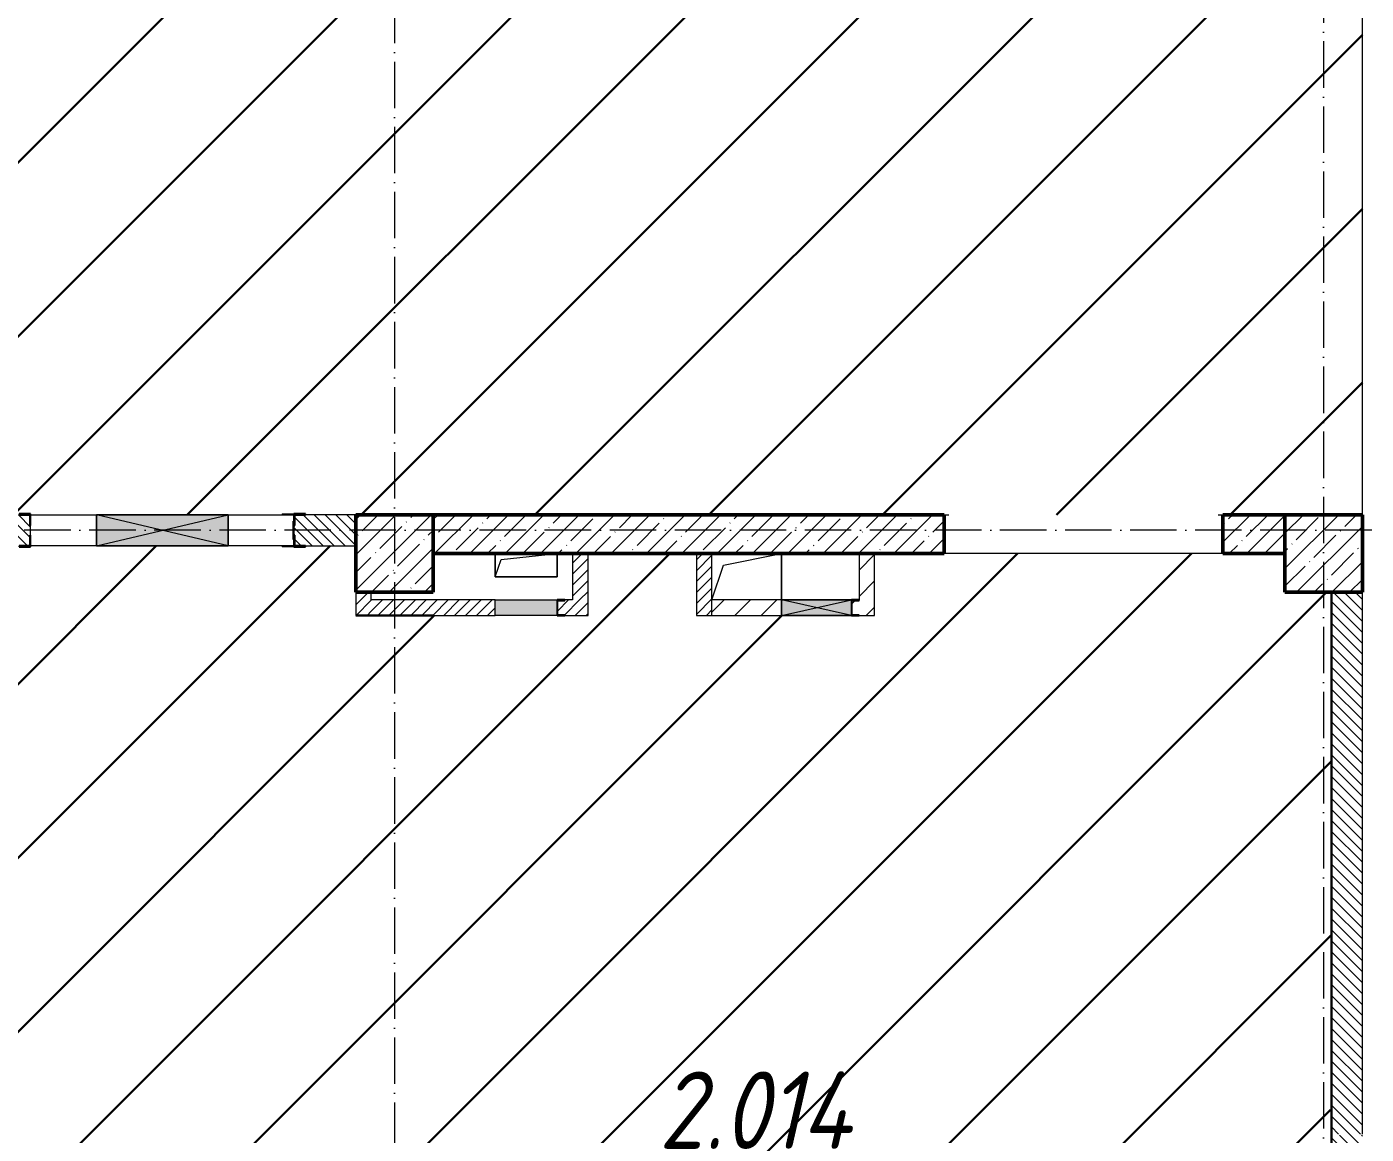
# Model space of a CAD drawing. Header units: millimetres. Extents: x -17017 to 628417, y -109036 to 199237.
# Drawn here: x 79835 to 88485, y 122895 to 130046 of the extents above; entities that cross this region are included whole.
import ezdxf

# ---------------------------------------------------------------- set-up
doc = ezdxf.new("R2010")
doc.units = ezdxf.units.MM
doc.linetypes.add('50_200_ШТРИХ_1Т_ш5_п1_п1_', pattern=[700, 500, -100, 0, -100])
for name, color, linetype, lineweight in [('2.4) ПГП вычит ЖБбалки 0.4 м -', 24, 'Continuous', 30), ('3.1) ЖБ окна 1.2 м', 102, 'Continuous', 30), ('A-DETL-GENF-OTLN', 7, 'Continuous', 9), ('A-FLOR-____-OTLN', 7, 'Continuous', 9), ('A-GENM-____-MCUT', 7, 'Continuous', 25), ('A-GENM-____-OTLN', 7, 'Continuous', 9), ('A-GENM-____-OTLN-1', 7, 'Continuous', 25), ('A-GLAZ-____-OTLN', 7, 'Continuous', 9), ('A-WALL-____-MCUT', 7, 'Continuous', 13), ('A-WALL-____-MCUT-2', 7, 'Continuous', 50), ('A-WALL-____-OTLN', 7, 'Continuous', 9), ('A-WALL-____-PATT-1', 7, 'Continuous', 9), ('A-WALL-FNSH-MCUT-1', 7, 'Continuous', 9), ('I-WALL-____-OTLN', 7, 'Continuous', 9), ('S-COLS-____-MCUT', 7, 'Continuous', 50), ('S-COLS-____-OTLN', 7, 'Continuous', 9), ('S-GRID-____-OTLN-1', 7, '50_200_ШТРИХ_1Т_ш5_п1_п1_', 9), ('Марки помещений', 7, 'Continuous', 9), ('стяжа', 7, 'Continuous', 30)]:
    doc.layers.add(name, color=color, linetype=linetype, lineweight=lineweight)
doc.styles.add('ISOCPEUR_I_2', font='isocpeui.ttf', dxfattribs={"width": 0.85, "height": 2.3})
pattern_1 = [(135, (43259.71, 63713.66), (-35.35534, -35.35534), [])]
pattern_2 = [(45, (43259.71, 63713.66), (-35.35534, 35.35534), [])]
pattern_3 = [(45, (43259.71, 63713.66), (-84.85281, 84.85281), [])]

# ---------------------------------------------------------------- blocks, each defined once
blk = doc.blocks.new('BSC_Колонна _Прямоугольная - 500х500-V16-АР1_План отверстий 2 этажа в осях 1-64_Ю-ЯЯ')
at = {"layer": 'S-COLS-____-OTLN'}
h = blk.add_hatch(dxfattribs=at)
h.set_pattern_fill('FP_25', color=256, style=0, pattern_type=2)
h.set_pattern_definition([(45, (-44950, -62931.04), (-114.04925, 114.04925), []), (45, (-44835.95, -62931.04), (-114.04925, 114.04925), [201.613, -40.323, 3.353, -36.97])])
h.paths.add_polyline_path([(-250, -250), (250, -250), (250, 250), (-250, 250)], flags=0)
at = {"layer": 'S-COLS-____-MCUT'}
for p, q in [((250, 250), (-250, 250)), ((-250, 250), (-250, -250)), ((250, -250), (250, 250)), ((-250, -250), (250, -250))]:
    blk.add_line(p, q, dxfattribs=at)
blk = doc.blocks.new('BSC_Колонна _Прямоугольная - 500х500-V44-АР1_План отверстий 2 этажа в осях 1-64_Ю-ЯЯ')
at = {"layer": 'S-COLS-____-OTLN'}
h = blk.add_hatch(dxfattribs=at)
h.set_pattern_fill('FP_54', color=256, style=0, pattern_type=2)
h.set_pattern_definition([(45, (-38950, -62931.04), (-114.04925, 114.04925), []), (45, (-38835.95, -62931.04), (-114.04925, 114.04925), [201.613, -40.323, 3.353, -36.97])])
h.paths.add_polyline_path([(-250, -250), (250, -250), (250, 250), (-250, 250)], flags=0)
at = {"layer": 'S-COLS-____-MCUT'}
for p, q in [((250, 250), (-250, 250)), ((-250, 250), (-250, -250)), ((250, -250), (250, 250)), ((-250, -250), (250, -250))]:
    blk.add_line(p, q, dxfattribs=at)
blk = doc.blocks.new('Фахверк_СКБ_Уголок - 200_3960-28268576-АР1_План отверстий 2 этажа в осях 1-64_Ю-ЯЯ')
at = {"layer": 'A-GENM-____-MCUT'}
for p, q in [((200, 156), (125, 156)), ((125, 156), (125, 81)), ((131, 81), (131, 150)), ((131, 150), (200, 150)), ((200, 150), (200, 156)), ((125, 81), (131, 81)), ((131, 19), (125, 19)), ((125, 19), (125, -56)), ((131, -50), (131, 19)), ((125, -56), (200, -56)), ((200, -50), (131, -50)), ((200, -56), (200, -50))]:
    blk.add_line(p, q, dxfattribs=at)
blk = doc.blocks.new('154_Стойка_СКБ_Уголок - СМ-2480_200-28346303-АР1_План отверстий 2 этажа в осях 1-64_Ю-ЯЯ')
at = {"layer": 'A-GENM-____-MCUT'}
for p, q in [((125, 156), (125, 81)), ((200, 156), (125, 156)), ((131, 81), (131, 150)), ((131, 150), (200, 150)), ((200, 150), (200, 156)), ((125, 81), (131, 81)), ((131, 19), (125, 19)), ((125, 19), (125, -56)), ((131, -50), (131, 19)), ((125, -56), (200, -56)), ((200, -50), (131, -50)), ((200, -56), (200, -50))]:
    blk.add_line(p, q, dxfattribs=at)
blk = doc.blocks.new('Стойка_Влож_Полоса боковая - Полоса-V150-АР1_План отверстий 2 этажа в осях 1-64_Ю-ЯЯ')
at = {"layer": 'A-GENM-____-OTLN'}
for p, q in [((-5, 60), (0, 60)), ((-5, -60), (-5, 60)), ((0, 31), (0, -31)), ((0, -60), (-5, -60))]:
    blk.add_line(p, q, dxfattribs=at)
blk = doc.blocks.new('Стойка_Влож_Уголок_Опорный - Уголок-28213941-АР1_План отверстий 2 этажа в осях 1-64_Ю-ЯЯ')
at = {"layer": 'A-GENM-____-OTLN'}
for p, q in [((-212, -6), (-212, 0)), ((0, 0), (0, -6)), ((-212, -75), (-212, -6)), ((-212, -6), (-206, -6)), ((-212, -75), (-206, -75)), ((-6, -6), (0, -6)), ((-6, -75), (0, -75)), ((0, -6), (0, -75))]:
    blk.add_line(p, q, dxfattribs=at)
blk = doc.blocks.new('AR_Отверстие Ниша - Лючок-32405627-АР1_План отверстий 2 этажа в осях 1-64_Ю-ЯЯ')
at = {"layer": 'A-GLAZ-____-OTLN'}
blk.add_hatch(color=256, dxfattribs=at).paths.add_polyline_path([(200, 50), (-200, 50), (-200, -50), (200, -50), (200, 47)], flags=0)
for p, q in [((-200, 50), (200, 50)), ((200, 50), (200, -50)), ((200, -50), (-200, -50))]:
    blk.add_line(p, q, dxfattribs=at)
blk = doc.blocks.new('154_Фахверк_СКБ_Швеллер - Тип_100_3960-28331862-АР1_План отверстий 2 этажа в осях 1-64_Ю-ЯЯ')
at = {"layer": 'A-GENM-____-MCUT'}
for p, q in [((175, 50), (125, 50)), ((125, 50), (125, -50)), ((128, 47), (175, 47)), ((128, -47), (128, 47)), ((175, 47), (175, 50)), ((125, -50), (175, -50)), ((175, -47), (128, -47)), ((175, -50), (175, -47))]:
    blk.add_line(p, q, dxfattribs=at)
blk = doc.blocks.new('AR_Отверстие прямоугольное _в плите_ - AR_Отверстие прямоугольное _в плите_-30459225-АР1_План отверстий 2 этажа в осях 1-64_Ю-ЯЯ')
at = {"layer": 'A-GENM-____-OTLN'}
for p, q in [((-200, 75), (-200, -75)), ((-200, -75), (-162.5, 37.5)), ((-162.5, 37.5), (200, 75)), ((200, -75), (200, 75)), ((-200, -75), (200, -75))]:
    blk.add_line(p, q, dxfattribs=at)
blk = doc.blocks.new('AR_Отверстие прямоугольное _в плите_ - AR_Отверстие прямоугольное _в плите_-30552670-АР1_План отверстий 2 этажа в осях 1-64_Ю-ЯЯ')
at = {"layer": 'A-GENM-____-OTLN'}
for p, q in [((-150, 75), (225, 150)), ((225, -150), (225, 150)), ((-225, -150), (-150, 75))]:
    blk.add_line(p, q, dxfattribs=at)
blk = doc.blocks.new('AR_Отверстие прямоугольное _в стене_ - AR_Отверстие прямоугольное _в стене__ОВ-36798040-АР1_План отверстий 2 этажа в осях 1-64_Ю-ЯЯ')
at = {"layer": 'A-GLAZ-____-OTLN'}
blk.add_hatch(color=256, dxfattribs=at).paths.add_polyline_path([(425, -100), (425, 100), (-425, 100), (-425, -100)], flags=0)
at = {"layer": 'A-DETL-GENF-OTLN'}
for p, q in [((-425, -100), (-425, 100)), ((-425, 100), (425, 100)), ((425, 100), (-425, -100)), ((-425, 100), (425, -100)), ((425, 100), (-425, 100)), ((-425, 100), (-425, -100)), ((425, 100), (425, -100)), ((425, -100), (425, 100)), ((425, -100), (-425, -100)), ((-425, -100), (425, -100))]:
    blk.add_line(p, q, dxfattribs=at)
blk = doc.blocks.new('AR_Отверстие прямоугольное _в стене_ - AR_Отверстие прямоугольное _в стене__ОВ-36815583-АР1_План отверстий 2 этажа в осях 1-64_Ю-ЯЯ')
at = {"layer": 'A-GLAZ-____-OTLN'}
blk.add_hatch(color=256, dxfattribs=at).paths.add_polyline_path([(-225, 50), (-225, -50), (225, -50), (225, 50)], flags=0)
at = {"layer": 'A-DETL-GENF-OTLN'}
for p, q in [((-225, 50), (225, 50)), ((225, 50), (-225, -50)), ((-225, 50), (225, -50)), ((225, 50), (-225, 50)), ((225, 50), (225, -50)), ((225, -50), (225, 50)), ((225, -50), (-225, -50)), ((-225, -50), (225, -50))]:
    blk.add_line(p, q, dxfattribs=at)
blk = doc.blocks.new('154_Фахверк_СКБ_Швеллер - Тип_100_3960_зеркало-36793856-АР1_План отверстий 2 этажа в осях 1-64_Ю-ЯЯ')
at = {"layer": 'A-GENM-____-MCUT'}
for p, q in [((175, 50), (125, 50)), ((125, 50), (125, -50)), ((128, 47), (175, 47)), ((128, -47), (128, 47)), ((175, 47), (175, 50)), ((125, -50), (175, -50)), ((175, -47), (128, -47)), ((175, -50), (175, -47))]:
    blk.add_line(p, q, dxfattribs=at)
blk = doc.blocks.new('2этаж')
at = {"layer": 'S-GRID-____-OTLN-1', "color": 251, "ltscale": 0.6, "true_color": 0x636466}
for p, q in [((23358.3, 549908.8), (23358.3, 511907.5)), ((29358.3, 549620.5), (29358.3, 511907.5)), ((88482.7, 522097), (-20260.4, 522097))]:
    blk.add_line(p, q, dxfattribs=at)

msp = doc.modelspace()

# ---------------------------------------------------------------- hatches: boundary and pattern name
at = {"layer": 'A-WALL-____-PATT-1'}
h = msp.add_hatch(dxfattribs=at)
h.set_pattern_fill('FP_6', color=256, style=0, pattern_type=2)
h.set_pattern_definition(pattern_1)
h.paths.add_polyline_path([(81959.7, 126694.7), (81959.7, 126894.7), (81565.7, 126894.7), (81565.7, 126825.7), (81559.7, 126825.7), (81559.7, 126763.7), (81565.7, 126763.7), (81565.7, 126694.7), (81634.7, 126694.7)], flags=0)
h.paths.add_polyline_path([(79784.7, 126694.7), (79853.7, 126694.7), (79853.7, 126763.7), (79859.7, 126763.7), (79859.7, 126825.7), (79853.7, 126825.7), (79853.7, 126894.7), (79459.7, 126894.7), (79459.7, 126694.7)], flags=0)
h = msp.add_hatch(dxfattribs=at)
h.set_pattern_fill('FP_13', color=256, style=0, pattern_type=2)
h.set_pattern_definition([(45, (43259.71, 63713.66), (-114.04925, 114.04925), []), (45, (43373.76, 63713.66), (-114.04925, 114.04925), [201.612, -40.322, 3.353, -36.97])])
h.paths.add_polyline_path([(87959.7, 126644.7), (87959.7, 126894.7), (87559.7, 126894.7), (87559.7, 126644.7)], flags=0)
h.paths.add_polyline_path([(85759.7, 126644.7), (85759.7, 126894.7), (82459.7, 126894.7), (82459.7, 126644.7), (85664.5, 126644.7)], flags=0)
h = msp.add_hatch(dxfattribs=at)
h.set_pattern_fill('FP_5', color=256, style=0, pattern_type=2)
h.set_pattern_definition(pattern_2)
h.paths.add_polyline_path([(83459.7, 126344.7), (83459.7, 126644.7), (83359.7, 126644.7), (83359.7, 126344.7)], flags=0)
h = msp.add_hatch(dxfattribs=at)
h.set_pattern_fill('FP_5', color=256, style=0, pattern_type=2)
h.set_pattern_definition(pattern_2)
h.paths.add_polyline_path([(84259.7, 126244.7), (84259.7, 126644.7), (84159.7, 126644.7), (84159.7, 126244.7)], flags=0)
h = msp.add_hatch(dxfattribs=at)
h.set_pattern_fill('FP_4', color=256, style=0, pattern_type=2)
h.set_pattern_definition(pattern_3)
h.paths.add_polyline_path([(85209.7, 126344.7), (85309.7, 126344.7), (85309.7, 126644.7), (85209.7, 126644.7)], flags=0)
h = msp.add_hatch(dxfattribs=at)
h.set_pattern_fill('FP_5', color=256, style=0, pattern_type=2)
h.set_pattern_definition(pattern_2)
h.paths.add_polyline_path([(82059.7, 126244.7), (82059.7, 126394.7), (81959.7, 126394.7), (81959.7, 126244.7)], flags=0)
h = msp.add_hatch(dxfattribs=at)
h.set_pattern_fill('FP_6', color=256, style=0, pattern_type=2)
h.set_pattern_definition(pattern_1)
h.paths.add_polyline_path([(88259.7, 119394.7), (88459.7, 119394.7), (88459.7, 122888.7), (88390.7, 122888.7), (88390.7, 122894.7), (88459.7, 122894.7), (88459.7, 126394.7), (88259.7, 126394.7), (88259.7, 122894.7), (88328.7, 122894.7), (88328.7, 122888.7), (88259.7, 122888.7), (88259.7, 120938.3)], flags=0)
h = msp.add_hatch(dxfattribs=at)
h.set_pattern_fill('FP_5', color=256, style=0, pattern_type=2)
h.set_pattern_definition(pattern_2)
h.paths.add_polyline_path([(83459.7, 126244.7), (83459.7, 126344.7), (83309.7, 126344.7), (83309.7, 126341.7), (83262.7, 126341.7), (83262.7, 126247.7), (83309.7, 126247.7), (83309.7, 126244.7)], flags=0)
h.paths.add_polyline_path([(82129.5, 126244.7), (82859.7, 126244.7), (82859.7, 126344.7), (82059.7, 126344.7), (82059.7, 126244.7)], flags=0)
h = msp.add_hatch(dxfattribs=at)
h.set_pattern_fill('FP_4', color=256, style=0, pattern_type=2)
h.set_pattern_definition(pattern_3)
h.paths.add_polyline_path([(84259.7, 126244.7), (84709.7, 126244.7), (84709.7, 126344.7), (84259.7, 126344.7)], flags=0)
h.paths.add_polyline_path([(85309.7, 126244.7), (85309.7, 126344.7), (85209.7, 126344.7), (85209.7, 126341.7), (85162.7, 126341.7), (85162.7, 126247.7), (85209.7, 126247.7), (85209.7, 126244.7)], flags=0)
at = {"layer": 'стяжа'}
h = msp.add_hatch(dxfattribs=at)
h.set_pattern_fill('ANSI31', color=5, scale=250)
h.paths.add_polyline_path([(48809.7, 140344.7), (50635.4, 140344.7), (50635.4, 130744.7), (48809.7, 130744.7)])
h.paths.add_polyline_path([(45709.7, 130744.7), (50859.7, 130744.7), (50859.7, 125744.7), (45709.7, 125744.7)])
h.paths.add_polyline_path([(88459.7, 131244.7), (50859.7, 131244.7), (50859.7, 126894.7), (88459.7, 126894.7)])
h = msp.add_hatch(dxfattribs=at)
h.set_pattern_fill('ANSI31', color=5, scale=250)
h.paths.add_polyline_path([(45509.7, 128119.7), (45503.7, 128119.7), (45503.7, 128194.7), (45503.7, 128200.7), (45503.7, 128269.7), (45509.7, 128494.7), (45509.7, 128794.7), (45509.7, 129269.7), (45503.7, 129269.7), (45503.7, 129338.7), (45503.7, 129344.7), (45503.7, 129419.7), (45509.7, 130794.7), (45209.7, 130794.7), (44709.7, 130794.7), (44709.7, 130894.7), (44709.7, 131144.7), (44610.8, 131144.7), (44610.8, 130944.7), (44510.8, 130944.7), (44510.8, 131144.7), (41309.7, 131144.7), (41309.7, 130894.7), (41159.7, 130894.7), (41159.7, 130594.7), (41065.7, 130594.7), (41065.7, 130494.7), (41059.7, 128694.7), (41065.7, 128694.7), (41065.7, 128619.7), (41062.6, 128094.7), (41159.7, 128094.7), (41159.7, 127894.7), (41059.7, 127894.7), (41059.7, 127619.7), (41065.7, 127619.7), (41065.7, 127544.7), (41059.7, 125744.7), (41309.7, 125744.7), (45509.7, 125744.7)])
h.paths.add_polyline_path([(48159.7, 123094.7), (48159.7, 123994.7), (48159.7, 124294.7), (48159.7, 124594.7), (48159.7, 125544.7), (47784.7, 125544.7), (47784.7, 125538.7), (47709.7, 125538.7), (46009.7, 125540.3), (46009.7, 125538.7), (45934.7, 125538.7), (41309.7, 125544.7), (41309.7, 125244.7), (41160.8, 125244.7), (41159.7, 125244.4), (41159.7, 125044.4), (41059.7, 125044.4), (41059.7, 124769.7), (41065.7, 124769.7), (41065.7, 124694.7), (41059.7, 122894.7), (41309.7, 122894.7), (41309.7, 122394.7), (41160.8, 122394.7), (41159.7, 122394.4), (41159.7, 122194.4), (41059.7, 122194.4), (41059.7, 121769.7), (41065.7, 121769.7), (41065.7, 121694.7), (41059.7, 119894.7), (41065.7, 119894.7), (41065.7, 119819.7), (41059.7, 119394.7), (41309.7, 119394.7), (41309.7, 119144.7), (45659.7, 119144.7), (45659.7, 121744.7), (45659.7, 121794.7), (45759.7, 121794.7), (45759.7, 121744.7), (45759.7, 119144.7), (48409.7, 119144.7), (48409.7, 121594.7), (48159.7, 121594.7), (48159.7, 121694.7), (48159.7, 121744.7), (48159.7, 122244.7)])
h.paths.add_polyline_path([(61109.7, 122819.7), (61103.7, 122819.7), (61103.7, 122894.7), (61109.7, 126394.7), (60959.7, 126394.7), (60959.7, 126694.7), (60834.7, 126694.7), (60834.7, 126688.7), (60759.7, 126688.7), (59684.7, 126694.3), (59684.7, 126688.7), (59615.7, 126688.7), (59609.7, 126688.7), (59534.7, 126688.7), (59169.7, 126690.7), (59169.7, 126494.7), (59169.7, 126294.7), (59169.7, 126094.7), (59169.7, 125194.7), (59169.7, 125144.7), (59169.7, 123424.7), (59859.7, 123424.7), (59909.7, 123424.7), (59909.7, 123324.7), (59859.7, 123324.7), (57359.7, 123324.7), (57009.7, 123324.7), (57009.7, 121969.7), (57009.7, 121769.7), (57009.7, 121224.7), (57009.7, 121174.7), (57009.7, 120248.7), (57015.7, 120248.7), (57015.7, 119900.7), (57009.7, 119144.7), (59534.7, 119144.7), (59534.7, 119150.7), (59609.7, 119150.7), (60609.7, 119144.7), (60609.7, 119150.7), (60684.7, 119150.7), (60759.7, 119149.1), (60759.7, 119244.7), (60959.7, 119244.7), (60959.7, 119394.7), (61109.7, 119394.7)])
h.paths.add_polyline_path([(58629.7, 121444.7), (58629.7, 121244.7), (58429.7, 121244.7), (58429.7, 121444.7)], flags=16)
h.paths.add_polyline_path([(58264.7, 122169.7), (58244.7, 122169.7), (58244.7, 122319.7), (57044.7, 122319.7), (57044.7, 122339.7), (58244.7, 122339.7), (58244.7, 122489.7), (58264.7, 122489.7)], flags=16)
h.paths.add_polyline_path([(58264.7, 121519.7), (58264.7, 121199.7), (58244.7, 121199.7), (58244.7, 121349.7), (57044.7, 121349.7), (57044.7, 121369.7), (58244.7, 121369.7), (58244.7, 121519.7)], flags=16)
h.paths.add_polyline_path([(58264.7, 123139.7), (58244.7, 123139.7), (58244.7, 123289.7), (58264.7, 123289.7)], flags=16)
h.paths.add_polyline_path([(58264.7, 120549.7), (58264.7, 120229.7), (58244.7, 120229.7), (58244.7, 120379.7), (57044.7, 120379.7), (57044.7, 120399.7), (58244.7, 120399.7), (58244.7, 120549.7)], flags=16)
h.paths.add_polyline_path([(58264.7, 119579.7), (58264.7, 119179.7), (58244.7, 119179.7), (58244.7, 119579.7)], flags=16)
h.paths.add_polyline_path([(59439.7, 126294.7), (59239.7, 126294.7), (59239.7, 126494.7), (59439.7, 126494.7)], flags=16)
h.paths.add_polyline_path([(58739.7, 126194.7), (58339.7, 126194.7), (58339.7, 126294.7), (58339.7, 126688.7), (58239.7, 126688.7), (58233.7, 126688.7), (58164.7, 126688.7), (57314.7, 126694.2), (57314.7, 126688.7), (57245.7, 126688.7), (57239.7, 126688.7), (57164.7, 126688.7), (57009.7, 126690.2), (57009.7, 123874.7), (57359.7, 123874.7), (57409.7, 123874.7), (57909.7, 123874.7), (58739.7, 123874.7)], flags=17)
h.paths.add_polyline_path([(67889.7, 126044.7), (67489.7, 126044.7), (67439.7, 126044.7), (67339.7, 126044.7), (67339.7, 126694.7), (66959.7, 126694.7), (66759.7, 126694.7), (66309.7, 126694.7), (66309.7, 126294.7), (65759.7, 126294.7), (65309.7, 126294.7), (63959.7, 126294.7), (63959.7, 126394.7), (63959.7, 126694.7), (63359.7, 126694.7), (62509.7, 126694.7), (62334.7, 126694.7), (62334.7, 126688.7), (62265.7, 126688.7), (62259.7, 126688.7), (62184.7, 126688.7), (61959.7, 126690.6), (61959.7, 126194.7), (61309.7, 126194.7), (61309.7, 122894.7), (61315.7, 122894.7), (61315.7, 122819.7), (61309.7, 119394.7), (61459.7, 119394.7), (61459.7, 119244.7), (61659.7, 119244.7), (61659.7, 119144.7), (61734.7, 119144.7), (61734.7, 119150.7), (61809.7, 119150.7), (63609.7, 119144.7), (63609.7, 119150.7), (63684.7, 119150.7), (63959.7, 119144.7), (63959.7, 119394.7), (64459.7, 119394.7), (64459.7, 119244.7), (64659.7, 119244.7), (64659.7, 119144.7), (64734.7, 119144.7), (64734.7, 119150.7), (64809.7, 119150.7), (66609.7, 119144.7), (66609.7, 119150.7), (66684.7, 119150.7), (67734.7, 119144.7), (67734.7, 119150.7), (67809.7, 119150.7), (69609.7, 119144.7), (69609.7, 119150.7), (69684.7, 119150.7), (69759.7, 119149.1), (69759.7, 119244.7), (69959.7, 119244.7), (69959.7, 119394.7), (70109.7, 119394.7), (70109.7, 122819.7), (70103.7, 122819.7), (70103.7, 122894.7), (70109.1, 126044.7)])
h.paths.add_polyline_path([(78409.7, 126294.7), (78409.7, 126688.7), (78309.7, 126688.7), (78303.7, 126688.7), (78234.7, 126688.7), (77484.7, 126694.2), (77484.7, 126688.7), (77415.7, 126688.7), (77409.7, 126688.7), (77334.7, 126688.7), (77259.7, 126689.4), (77259.7, 126294.7), (75859.7, 126294.7), (75859.7, 126694.7), (75634.7, 126694.7), (75634.7, 126688.7), (75559.7, 126688.7), (75553.7, 126688.7), (75484.7, 126688.7), (75109.7, 126694.7), (74259.7, 126694.7), (73859.7, 126694.7), (73859.7, 126688.7), (73784.7, 126688.7), (73459.7, 126694.7), (73459.7, 126394.7), (73459.7, 125994.7), (70309.7, 125994.7), (70309.7, 122894.7), (70315.7, 122894.7), (70315.7, 122819.7), (70309.7, 119394.7), (70459.7, 119394.7), (70459.7, 119244.7), (70659.7, 119244.7), (70659.7, 119144.7), (70734.7, 119144.7), (70734.7, 119150.7), (70809.7, 119150.7), (72609.7, 119144.7), (72609.7, 119150.7), (72684.7, 119150.7), (72959.7, 119144.7), (72959.7, 119394.7), (73459.7, 119394.7), (73459.7, 119244.7), (73659.7, 119244.7), (73659.7, 119144.7), (73734.7, 119144.7), (73734.7, 119150.7), (73809.7, 119150.7), (75609.7, 119144.7), (75609.7, 119150.7), (75684.7, 119150.7), (76734.7, 119144.7), (76734.7, 119150.7), (76809.7, 119150.7), (78609.7, 119144.7), (78609.7, 119150.7), (78684.7, 119150.7), (78759.7, 119149.1), (78759.7, 119244.7), (78959.7, 119244.7), (78959.7, 119394.7), (79259.7, 119394.7), (79259.7, 122819.7), (79253.7, 122819.7), (79253.7, 122894.7), (79259.5, 126294.7)])
h.paths.add_polyline_path([(88259.7, 126394.7), (87959.7, 126394.7), (87959.7, 126644.7), (87559.7, 126644.7), (85759.7, 126644.7), (85309.7, 126644.7), (85309.7, 126244.7), (85209.7, 126244.7), (85159.7, 126244.7), (84709.7, 126244.7), (84159.7, 126244.7), (84159.7, 126644.7), (83459.7, 126644.7), (83459.7, 126244.7), (83309.7, 126244.7), (83259.7, 126244.7), (82859.7, 126244.7), (81959.7, 126244.7), (81959.7, 126394.7), (81959.7, 126694.7), (81634.7, 126694.7), (81634.7, 126688.7), (81559.7, 126688.7), (81553.7, 126688.7), (81484.7, 126688.7), (81134.7, 126694.7), (80284.7, 126694.7), (79859.7, 126694.7), (79859.7, 126688.7), (79784.7, 126688.7), (79459.7, 126694.7), (79459.7, 126394.7), (79459.7, 122894.7), (79465.7, 122894.7), (79465.7, 122819.7), (79459.7, 119394.7), (79459.7, 119244.7), (79659.7, 119244.7), (79659.7, 119144.7), (79734.7, 119144.7), (79734.7, 119150.7), (79809.7, 119150.7), (81609.7, 119144.7), (81609.7, 119150.7), (81684.7, 119150.7), (81959.7, 119144.7), (81959.7, 119394.7), (82459.7, 119394.7), (82459.7, 119244.7), (82659.7, 119244.7), (82659.7, 119144.7), (82734.7, 119144.7), (82734.7, 119150.7), (82809.7, 119150.7), (84609.7, 119144.7), (84609.7, 119150.7), (84684.7, 119150.7), (85734.7, 119144.7), (85734.7, 119150.7), (85809.7, 119150.7), (87609.7, 119144.7), (87609.7, 119150.7), (87684.7, 119150.7), (87759.7, 119149.1), (87759.7, 119244.7), (87959.7, 119244.7), (87959.7, 119394.7), (88259.7, 119394.7), (88259.7, 122819.7), (88253.7, 122819.7), (88253.7, 122894.7)])
h.paths.add_polyline_path([(97109.7, 124894.7), (97109.7, 124994.7), (97109.7, 125044.7), (97109.7, 125494.7), (97109.7, 126044.7), (93509.7, 126044.7), (93109.7, 126044.7), (93059.7, 126044.7), (92909.7, 126044.7), (92909.7, 126694.7), (92009.7, 126694.7), (92009.7, 126394.7), (91509.7, 126394.7), (91509.7, 126694.7), (91184.7, 126694.7), (91184.7, 126688.7), (91109.7, 126688.7), (91103.7, 126688.7), (91034.7, 126688.7), (90694.7, 126694.7), (89844.7, 126694.7), (89409.7, 126694.7), (89409.7, 126688.7), (89334.7, 126688.7), (89009.7, 126694.7), (89009.7, 126394.7), (88759.7, 126394.7), (88759.7, 119394.7), (89009.7, 119394.7), (89009.7, 119244.7), (89209.7, 119244.7), (89209.7, 119144.7), (89284.7, 119144.7), (89284.7, 119150.7), (89359.7, 119150.7), (91159.7, 119144.7), (91159.7, 119150.7), (91234.7, 119150.7), (91509.7, 119144.7), (91509.7, 119394.7), (92009.7, 119394.7), (92009.7, 119244.7), (92209.7, 119244.7), (92209.7, 119144.7), (92284.7, 119144.7), (92284.7, 119150.7), (92359.7, 119150.7), (94159.7, 119144.7), (94159.7, 119150.7), (94234.7, 119150.7), (95284.7, 119144.7), (95284.7, 119150.7), (95359.7, 119150.7), (97159.7, 119144.7), (97159.7, 119150.7), (97234.7, 119150.7), (97309.7, 119149.1), (97309.7, 119244.7), (97509.7, 119244.7), (97509.7, 119394.7), (97659.7, 119394.7), (97659.7, 122819.7), (97653.7, 122819.7), (97653.7, 122894.7), (97657.1, 124894.7)])
h.paths.add_polyline_path([(106509.7, 125944.7), (106509.7, 126194.7), (106509.7, 126394.7), (106509.7, 126694.7), (105684.7, 126694.7), (105684.7, 126688.7), (105609.7, 126688.7), (103884.7, 126694.5), (103884.7, 126688.7), (103815.7, 126688.7), (103809.7, 126688.7), (103734.7, 126688.7), (103009.7, 126691.2), (103009.7, 126194.7), (102909.7, 126194.7), (102859.7, 126194.7), (102409.7, 126194.7), (100509.7, 126194.7), (100509.7, 126394.7), (100509.7, 126694.7), (100184.7, 126694.7), (100184.7, 126688.7), (100109.7, 126688.7), (100103.7, 126688.7), (100034.7, 126688.7), (99609.7, 126694.7), (98759.7, 126694.7), (98409.7, 126694.7), (98409.7, 126688.7), (98334.7, 126688.7), (98009.7, 126694.7), (98009.7, 126394.7), (97859.7, 126394.7), (97859.7, 122894.7), (97865.7, 122894.7), (97865.7, 122819.7), (97859.7, 119394.7), (98009.7, 119394.7), (98009.7, 119244.7), (98209.7, 119244.7), (98209.7, 119144.7), (98284.7, 119144.7), (98284.7, 119150.7), (98359.7, 119150.7), (100159.7, 119144.7), (100159.7, 119150.7), (100234.7, 119150.7), (100309.7, 119149.1), (100309.7, 119244.7), (100509.7, 119244.7), (100509.7, 119394.7), (101009.7, 119394.7), (101009.7, 119244.7), (101209.7, 119244.7), (101209.7, 119144.7), (101284.7, 119144.7), (101284.7, 119150.7), (101359.7, 119150.7), (103159.7, 119144.7), (103159.7, 119150.7), (103234.7, 119150.7), (104284.7, 119144.7), (104284.7, 119150.7), (104359.7, 119150.7), (106159.7, 119144.7), (106159.7, 119150.7), (106234.7, 119150.7), (106509.7, 119144.7), (106509.7, 119394.7)])
h.paths.add_polyline_path([(109489.7, 126255.7), (109483.7, 126255.7), (109483.7, 126603.7), (109489.7, 126694.7), (108834.7, 126694.7), (108834.7, 126688.7), (108759.7, 126688.7), (108753.7, 126688.7), (108684.7, 126688.7), (108584.7, 126694.7), (108334.7, 126694.7), (107684.7, 126694.7), (107684.7, 126688.7), (107615.7, 126688.7), (107609.7, 126688.7), (107534.7, 126688.7), (107209.7, 126692.4), (107209.7, 126194.7), (107209.7, 125994.7), (107209.7, 125944.7), (107209.7, 125544.7), (107209.7, 125194.7), (106759.7, 125194.7), (106759.7, 121094.7), (107159.7, 121094.7), (107159.7, 120994.7), (107159.7, 120494.7), (107159.7, 120394.7), (106759.7, 120394.7), (106759.7, 119394.7), (107009.7, 119394.7), (107009.7, 119344.7), (107109.7, 119344.7), (107109.7, 119144.7), (107184.7, 119144.7), (107184.7, 119150.7), (107259.7, 119150.7), (108259.7, 119144.7), (108259.7, 119150.7), (108334.7, 119150.7), (109489.7, 119144.7), (109489.7, 119220.7), (109483.7, 119220.7), (109483.7, 119568.7), (109489.7, 121074.7), (109489.7, 121274.7), (109489.7, 121694.7), (109489.7, 121744.7), (109489.7, 122710.7), (109483.7, 122710.7), (109483.7, 123158.7), (109489.4, 123540.7), (109483.7, 123540.7), (109483.7, 124088.7), (109489.7, 124294.7), (108589.7, 124294.7), (108339.7, 124294.7), (108209.7, 124294.7), (108159.7, 124294.7), (108159.7, 124394.7), (108209.7, 124394.7), (108339.7, 124394.7), (108589.7, 124394.7), (109489.7, 124394.7)])
h.paths.add_polyline_path([(108254.7, 124259.7), (108254.7, 124159.7), (108234.7, 124159.7), (108234.7, 124259.7)], flags=16)
h.paths.add_polyline_path([(107559.7, 125994.7), (107359.7, 125994.7), (107359.7, 126194.7), (107559.7, 126194.7)], flags=16)
h.paths.add_polyline_path([(108254.7, 123509.7), (108254.7, 123409.7), (109454.7, 123409.7), (109454.7, 123389.7), (108254.7, 123389.7), (108254.7, 123289.7), (108234.7, 123289.7), (108234.7, 123509.7)], flags=16)
h.paths.add_polyline_path([(108254.7, 122639.7), (108254.7, 122539.7), (109454.7, 122539.7), (109454.7, 122519.7), (108254.7, 122519.7), (108254.7, 122419.7), (108234.7, 122419.7), (108234.7, 122639.7)], flags=16)
h.paths.add_polyline_path([(108254.7, 121769.7), (108254.7, 121669.7), (109454.7, 121669.7), (109454.7, 121649.7), (108234.7, 121649.7), (108234.7, 121769.7)], flags=16)
h.paths.add_polyline_path([(109059.7, 121274.5), (109259.7, 121274.5), (109259.7, 121074.5), (109059.7, 121074.5)], flags=16)

# ---------------------------------------------------------------- linework, layer by layer
at = {"layer": '2.4) ПГП вычит ЖБбалки 0.4 м -'}
for points in [[(88259.7, 126394.7), (88259.7, 119394.7)], [(81959.7, 126244.7), (82466.3, 126244.7)]]:
    msp.add_lwpolyline(points, dxfattribs=at)
at = {"layer": 'A-FLOR-____-OTLN'}
for p, q in [((88459.7, 126894.7), (88459.7, 131244.7)), ((82859.7, 126494.7), (82859.7, 126644.7)), ((83259.7, 126644.7), (83259.7, 126494.7)), ((84709.7, 126644.7), (84709.7, 126344.7)), ((83259.7, 126494.7), (82859.7, 126494.7))]:
    msp.add_line(p, q, dxfattribs=at)
at = {"layer": 'A-WALL-____-MCUT'}
for p, q in [((79859.7, 126763.7), (79859.7, 126825.7)), ((81959.7, 126894.7), (81634.7, 126894.7)), ((81634.7, 126694.7), (81959.7, 126694.7)), ((88259.7, 126394.7), (88259.7, 122894.7)), ((88459.7, 122894.7), (88459.7, 126394.7))]:
    msp.add_line(p, q, dxfattribs=at)
at = {"layer": 'A-WALL-____-MCUT-2'}
for p, q in [((85759.7, 126894.7), (82459.7, 126894.7)), ((85759.7, 126644.7), (85759.7, 126894.7)), ((87959.7, 126894.7), (87559.7, 126894.7)), ((87559.7, 126894.7), (87559.7, 126644.7)), ((82459.7, 126644.7), (85759.7, 126644.7)), ((87559.7, 126644.7), (87959.7, 126644.7))]:
    msp.add_line(p, q, dxfattribs=at)
at = {"layer": 'A-WALL-____-OTLN'}
for p, q in [((85759.7, 126894.7), (85789.7, 126894.7)), ((87529.7, 126894.7), (87559.7, 126894.7)), ((87559.7, 126644.7), (85759.7, 126644.7))]:
    msp.add_line(p, q, dxfattribs=at)
at = {"layer": 'A-WALL-FNSH-MCUT-1'}
for p, q in [((83359.7, 126644.7), (83359.7, 126344.7)), ((83459.7, 126244.7), (83459.7, 126644.7)), ((84159.7, 126644.7), (84159.7, 126244.7)), ((84259.7, 126244.7), (84259.7, 126644.7)), ((85209.7, 126644.7), (85209.7, 126344.7)), ((85309.7, 126244.7), (85309.7, 126644.7)), ((81959.7, 126394.7), (81959.7, 126244.7)), ((82059.7, 126344.7), (82059.7, 126394.7)), ((82859.7, 126344.7), (82059.7, 126344.7)), ((83359.7, 126344.7), (83309.7, 126344.7)), ((84709.7, 126344.7), (84259.7, 126344.7)), ((81959.7, 126244.7), (82859.7, 126244.7)), ((83309.7, 126244.7), (83459.7, 126244.7)), ((84159.7, 126244.7), (84709.7, 126244.7)), ((85209.7, 126244.7), (85309.7, 126244.7))]:
    msp.add_line(p, q, dxfattribs=at)
at = {"layer": 'I-WALL-____-OTLN'}
for p, q in [((79859.7, 126894.7), (80284.7, 126894.7)), ((81134.7, 126894.7), (81559.7, 126894.7)), ((80284.7, 126694.7), (79859.7, 126694.7)), ((81559.7, 126694.7), (81134.7, 126694.7))]:
    msp.add_line(p, q, dxfattribs=at)

# ---------------------------------------------------------------- block references
at = {"layer": '3.1) ЖБ окна 1.2 м'}
msp.add_blockref('2этаж', (58851.4, -395302.3), dxfattribs=at)
at = {"layer": 'A-GENM-____-OTLN', "rotation": 269.9999999999995}
msp.add_blockref('Стойка_Влож_Уголок_Опорный - Уголок-28213941-АР1_План отверстий 2 этажа в осях 1-64_Ю-ЯЯ', (81559.7, 126688.7), dxfattribs=at)
at = {"layer": 'A-GENM-____-OTLN'}
for name, p in [('Стойка_Влож_Полоса боковая - Полоса-V150-АР1_План отверстий 2 этажа в осях 1-64_Ю-ЯЯ', (81559.7, 126794.7)), ('AR_Отверстие прямоугольное _в плите_ - AR_Отверстие прямоугольное _в плите_-30459225-АР1_План отверстий 2 этажа в осях 1-64_Ю-ЯЯ', (83059.7, 126569.7)), ('AR_Отверстие прямоугольное _в плите_ - AR_Отверстие прямоугольное _в плите_-30552670-АР1_План отверстий 2 этажа в осях 1-64_Ю-ЯЯ', (84484.7, 126494.7))]:
    msp.add_blockref(name, p, dxfattribs=at)
at = {"layer": 'A-GENM-____-OTLN-1', "rotation": 180}
msp.add_blockref('Фахверк_СКБ_Уголок - 200_3960-28268576-АР1_План отверстий 2 этажа в осях 1-64_Ю-ЯЯ', (79984.7, 126844.7), dxfattribs=at)
at = {"layer": 'A-GENM-____-OTLN-1'}
for name, p in [('154_Стойка_СКБ_Уголок - СМ-2480_200-28346303-АР1_План отверстий 2 этажа в осях 1-64_Ю-ЯЯ', (81434.7, 126744.7)), ('154_Фахверк_СКБ_Швеллер - Тип_100_3960-28331862-АР1_План отверстий 2 этажа в осях 1-64_Ю-ЯЯ', (83134.7, 126294.7)), ('154_Фахверк_СКБ_Швеллер - Тип_100_3960_зеркало-36793856-АР1_План отверстий 2 этажа в осях 1-64_Ю-ЯЯ', (85034.7, 126294.7))]:
    msp.add_blockref(name, p, dxfattribs=at)
at = {"layer": 'A-GLAZ-____-OTLN', "rotation": 180}
for name, p in [('AR_Отверстие прямоугольное _в стене_ - AR_Отверстие прямоугольное _в стене__ОВ-36798040-АР1_План отверстий 2 этажа в осях 1-64_Ю-ЯЯ', (80709.7, 126794.7)), ('AR_Отверстие Ниша - Лючок-32405627-АР1_План отверстий 2 этажа в осях 1-64_Ю-ЯЯ', (83059.7, 126294.7)), ('AR_Отверстие прямоугольное _в стене_ - AR_Отверстие прямоугольное _в стене__ОВ-36815583-АР1_План отверстий 2 этажа в осях 1-64_Ю-ЯЯ', (84934.7, 126294.7))]:
    msp.add_blockref(name, p, dxfattribs=at)
at = {"layer": 'S-COLS-____-OTLN'}
for name, p in [('BSC_Колонна _Прямоугольная - 500х500-V44-АР1_План отверстий 2 этажа в осях 1-64_Ю-ЯЯ', (82209.7, 126644.7)), ('BSC_Колонна _Прямоугольная - 500х500-V16-АР1_План отверстий 2 этажа в осях 1-64_Ю-ЯЯ', (88209.7, 126644.7))]:
    msp.add_blockref(name, p, dxfattribs=at)

# ---------------------------------------------------------------- texts
at = {"layer": 'Марки помещений', "insert": (83916.4, 123299.8), "char_height": 500, "width": 769.62, "attachment_point": 1, "style": 'ISOCPEUR_I_2'}
msp.add_mtext('2.014', dxfattribs=at)

doc.saveas('drawing.dxf')
